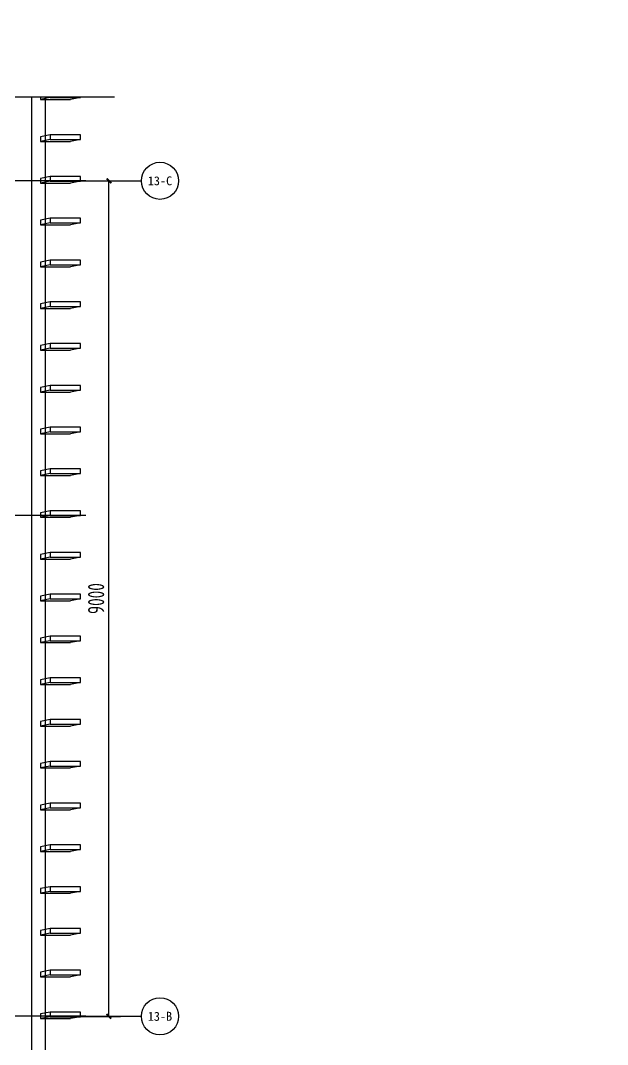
# Model space of a CAD drawing. Extents: x 116425 to 211028, y 11881 to 56060.
# Drawn here: x 144443 to 150766, y 18243 to 29273 of the extents above; entities that cross this region are included whole.
import ezdxf
from ezdxf.enums import TextEntityAlignment as Align
from ezdxf.xclip import XClip

# ---------------------------------------------------------------- set-up
doc = ezdxf.new("R2010")
doc.units = 0
doc.header["$LTSCALE"] = 1000
doc.header["$MEASUREMENT"] = 0
doc.header["$XCLIPFRAME"] = 0
doc.linetypes.add('X-104 13#平面$0$DASH', pattern=[0.35, 0.25, -0.1])
doc.linetypes.add('X-104 13#平面$0$DOTE', pattern=[2.42, 2, -0.2, 0.02, -0.2])
for name, color, linetype in [('01-标注_尺寸', 124, 'Continuous'), ('01-标注_符号', 200, 'Continuous'), ('01-标注_轴线坐标', 132, 'Continuous'), ('02-TEXT_轴号', 7, 'Continuous'), ('13#楼幕墙$0$A-C_玻璃幕墙', 140, 'Continuous'), ('13#楼幕墙$0$A-TECH_结构', 21, 'Continuous'), ('13#楼幕墙$0$D-铝板', 181, 'Continuous'), ('X-104 13#平面$0$A-O_散水', 134, 'Continuous'), ('X-104 13#平面$0$A-TECH_结构', 21, 'Continuous'), ('X-104 13#平面$0$A_AXIS-轴线', 36, 'X-104 13#平面$0$DOTE')]:
    doc.layers.add(name, color=color, linetype=linetype)
doc.layers.add('X-104 13#平面$0$000套内', color=226, linetype='Continuous', lineweight=30, plot=False)
doc.styles.add('_TCH_AXIS', font='STXIHEI_0.TTF', dxfattribs={"width": 0.75})
doc.styles.add('_TCH_DIM_T3', font='ROS1', dxfattribs={"width": 0.8, "bigfont": 'JD'})
doc.dimstyles.new('_TCH_ARCH&&50', dxfattribs={"dimtxt": 175, "dimasz": 50, "dimexe": 125, "dimexo": 150, "dimgap": 50, "dimtad": 1, "dimdec": 0, "dimzin": 0, "dimdsep": 46, "dimtxsty": '_TCH_DIM_T3', "dimblk": 'ARCHTICK', "dimcen": 0.09, "dimclrt": 7, "dimazin": 2, "dimtfac": 1, "dimtdec": 0, "dimtix": 1, "dimtmove": 2, "dimatfit": 3, "dimfxl": 0, "dimtolj": 1, "dimtzin": 0, "dimarcsym": 0})

# ---------------------------------------------------------------- blocks, each defined once
blk = doc.blocks.new('X-104 13#平面$0$轴网')
at = {"layer": 'X-104 13#平面$0$A_AXIS-轴线', "linetype": 'X-104 13#平面$0$DOTE'}
blk.add_line((57500, -7401), (57500, 24620.3), dxfattribs=at)
blk = doc.blocks.new('X-104 13#平面$0$zzzzx')
at = {"layer": 'X-104 13#平面$0$A_AXIS-轴线', "linetype": 'X-104 13#平面$0$DOTE'}
for p, q in [((60408.4, 18000), (-2925, 18000)), ((60408.4, 9000), (-2925, 9000))]:
    blk.add_line(p, q, dxfattribs=at)
blk = doc.blocks.new('13#楼幕墙$0$llllei')
for p, q in [((325, 50), (0, 50)), ((0, 50), (0, 0)), ((0, 0), (325, 0)), ((325, 0), (325, 50))]:
    blk.add_line(p, q)
for points in [[(0, 50), (-105, 29)], [(-105, 29), (-105, -21)], [(0, 0), (-105, -21)], [(325, 0), (220, -21)], [(-105, -21), (220, -21)]]:
    blk.add_lwpolyline(points)
blk = doc.blocks.new('13#楼幕墙')
at = {"layer": '13#楼幕墙$0$A-C_玻璃幕墙'}
for p, q in [((58100, -800), (58100, 18820)), ((58200, -900), (58200, 10770)), ((58350, -1050), (58350, 10770))]:
    blk.add_line(p, q, dxfattribs=at)
blk.add_lwpolyline([(4493, 15500), (-900, 15500), (-900, -1700), (22100, -1700), (22100, -1100), (58400, -1100), (58400, 18960), (53293, 23245), (37800, 14300), (37800, 10200), (12500, 10200), (4493, 15500)], dxfattribs=at)
at = {"layer": '13#楼幕墙$0$A-TECH_结构'}
blk.add_lwpolyline([(4402, 77600), (-600, 77600), (-600, 60000), (21800, 60000), (21800, 61600), (58100, 61600), (58100, 81220), (53261, 85280), (38100, 76527), (38100, 72300), (12410, 72300), (4402, 77600)], dxfattribs=at)
at = {"layer": '13#楼幕墙$0$D-铝板'}
blk.add_lwpolyline([(58790, 143760), (58640, 143760), (58640, 123600), (58790, 123450), (58790, 143760)], close=True, dxfattribs=at)
for p in [(58840, 143696), (58840, 143246), (58840, 142796), (58840, 142346), (58840, 141896), (58840, 141446), (58840, 140996), (58840, 140546), (58840, 140096), (58840, 139646), (58840, 139196), (58840, 138746), (58840, 138296), (58840, 137846), (58840, 137396), (58840, 136946), (58840, 136496), (58840, 136046), (58840, 135596), (58840, 135146), (58840, 134696), (58840, 134246), (58840, 133796)]:
    blk.add_blockref('13#楼幕墙$0$llllei', p, dxfattribs=at)
blk = doc.blocks.new('X-104 13#平面$0$A$C0BB3323F')
at = {"layer": 'Defpoints'}
blk.add_lwpolyline([(59300, 600), (59300, 20660), (54205, 24935), (38700, 16000), (38700, 11900), (13400, 11900), (5393, 17200), (0, 17200), (0, 0), (23000, 0), (23000, 600)], close=True, dxfattribs=at)
blk = doc.blocks.new('X-104 13#平面')
at = {"layer": 'X-104 13#平面$0$000套内'}
blk.add_lwpolyline([(4100, 77750), (4100, 68700), (-750, 68700), (-750, 59850), (21950, 59850), (21950, 61450), (58250, 61450), (58250, 71300), (48400, 71300), (48400, 73450), (53400, 73450), (53400, 80500), (58250, 80500), (58250, 81290.1), (53289, 85452.6), (37950, 76613.3), (37950, 72450), (12454.9, 72450), (4447.4, 77750)], close=True, dxfattribs=at)
blk.add_lwpolyline([(7100, -1550), (21950, -1550), (21950, -950), (48400, -950), (48400, 11050), (53400, 11050), (53400, 18100), (58250, 18100), (58250, 18890), (53289.1, 23052.7), (37950, 14213.3), (37950, 10050), (12454.9, 10050), (4447.4, 15350), (4100, 15350), (4100, 6300), (7100, 6300), (7100, -1550)], dxfattribs=at)
at = {"layer": 'X-104 13#平面$0$A-O_散水'}
blk.add_lwpolyline([(58400, 10350), (58400, -1100), (56000, -1100), (56000, -1600), (58900, -1600), (58900, 10350)], dxfattribs=at)
at = {"layer": 'X-104 13#平面$0$A-O_散水', "linetype": 'X-104 13#平面$0$DASH'}
blk.add_lwpolyline([(58500, 10350), (58500, -1200), (56100, -1200), (56100, -1500), (58800, -1500), (58800, 10350)], dxfattribs=at)
at = {"layer": 'X-104 13#平面$0$A-TECH_结构'}
blk.add_lwpolyline([(58350, -1050), (58350, 18936.6), (53287.9, 23184.2), (37850, 14271.1), (37850, 10150), (12485, 10150), (4477.5, 15450), (-850, 15450), (-850, -1650), (22050, -1650), (22050, -1050)], close=True, dxfattribs=at)
at = {"layer": 'X-104 13#平面$0$A_AXIS-轴线', "linetype": 'X-104 13#平面$0$DOTE'}
blk.add_line((39500, 139200), (60408.4, 139200), dxfattribs=at)
for name, p in [('X-104 13#平面$0$zzzzx', (0, 124800)), ('X-104 13#平面$0$A$C0BB3323F', (-900, -1700)), ('X-104 13#平面$0$轴网', (0, 0))]:
    blk.add_blockref(name, p)
at = {"layer": 'X-104 13#平面$0$A-TECH_结构'}
blk.add_blockref('13#楼幕墙', (0, 0), dxfattribs=at)
blk = doc.blocks.new('_ArchTick')
at = {"color": 0, "linetype": 'ByBlock', "const_width": 0.4}
blk.add_lwpolyline([(-0.5, -0.5), (0.5, 0.5)], dxfattribs=at)
blk = doc.blocks.new('*D446')
at = {"layer": '01-标注_尺寸', "color": 0, "lineweight": -2, "transparency": 16777216}
for p, q in [((144974, 27546), (145520, 27546)), ((145395, 18546), (145395, 27546)), ((144974, 18546), (145520, 18546))]:
    blk.add_line(p, q, dxfattribs=at)
at = {"layer": 'Defpoints', "color": 0, "transparency": 16777216}
for p in [(144824, 27546), (145395, 27546), (144824, 18546)]:
    blk.add_point(p, dxfattribs=at)
at = {"layer": '01-标注_尺寸', "color": 0, "lineweight": -2, "transparency": 16777216, "xscale": 50, "yscale": 50, "zscale": 50}
for p, rotation in [((145395, 27546), 90), ((145395, 18546), 270)]:
    blk.add_blockref('_ArchTick', p, dxfattribs=dict(at, rotation=rotation))
at = {"layer": '01-标注_尺寸', "color": 7, "transparency": 16777216, "insert": (145258, 23046), "char_height": 175, "attachment_point": 5, "rotation": 90, "style": '_TCH_DIM_T3'}
blk.add_mtext('\\A1;9000', dxfattribs=at)

msp = doc.modelspace()

# ---------------------------------------------------------------- linework, layer by layer
at = {"layer": '01-标注_符号'}
msp.add_lwpolyline([(145454.3, 28446.4), (142044.9, 28446.4), (142006.6, 28341.4), (141969.6, 28551.4), (141932.4, 28446.4), (138522.9, 28446.4)], dxfattribs=at)
at = {"layer": '01-标注_轴线坐标'}
for p, q in [((144795.3, 27546.4), (145745.3, 27546.4)), ((144795.3, 18546.4), (145745.3, 18546.4))]:
    msp.add_line(p, q, dxfattribs=at)
for centre in [(145945.3, 27546.4), (145945.3, 18546.4)]:
    msp.add_circle(centre, 200, dxfattribs=at)

# ---------------------------------------------------------------- block references
ref = msp.add_blockref('X-104 13#平面', (89222.9, 25058.1))
XClip(ref).set_block_clipping_path([(52600.0000000065, 7800.0004171911), (60173.8070770114, 18900)])
ref = msp.add_blockref('X-104 13#平面', (135059.8, 23721.2))
XClip(ref).set_block_clipping_path([(47300.0000000066, 8199.9999999998), (54100.0000000072, 18799.9999999998)])
ref = msp.add_blockref('X-104 13#平面', (144576.5, -38678.8))
XClip(ref).set_block_clipping_path([(47300.0000000066, 70599.9999999998), (54100.0000000072, 81199.9999999998)])
ref = msp.add_blockref('X-104 13#平面', (85922.9, -115253.6))
XClip(ref).set_block_clipping_path([(52600.000000007, 132600.000417191), (59223.651438209, 143700.0000000006)])

# ---------------------------------------------------------------- texts
at = {"layer": '02-TEXT_轴号', "style": '_TCH_AXIS'}
for s, height, width, p, p2 in [('13-C', 95.69, 0.927711, (145813.8, 27498.5), (146076.9, 27498.5)), ('13-B', 96.8, 0.915663, (145814, 18498), (146076.7, 18498))]:
    msp.add_text(s, height=height, dxfattribs=dict(at, width=width)).set_placement(p, p2, align=Align.FIT)

# ---------------------------------------------------------------- dimensions: what is measured, and where the dimension line sits
at = {"layer": '01-标注_尺寸'}
dim = msp.add_aligned_dim(p1=(144823.6, 18546.4), p2=(144823.6, 27546.4), distance=-571.8, dimstyle='_TCH_ARCH&&50', dxfattribs=at)
dim.commit()
dim.dimension.update_dxf_attribs({"geometry": '*D446', "text_midpoint": (145257.8, 23046.4)})

doc.saveas('drawing.dxf')
